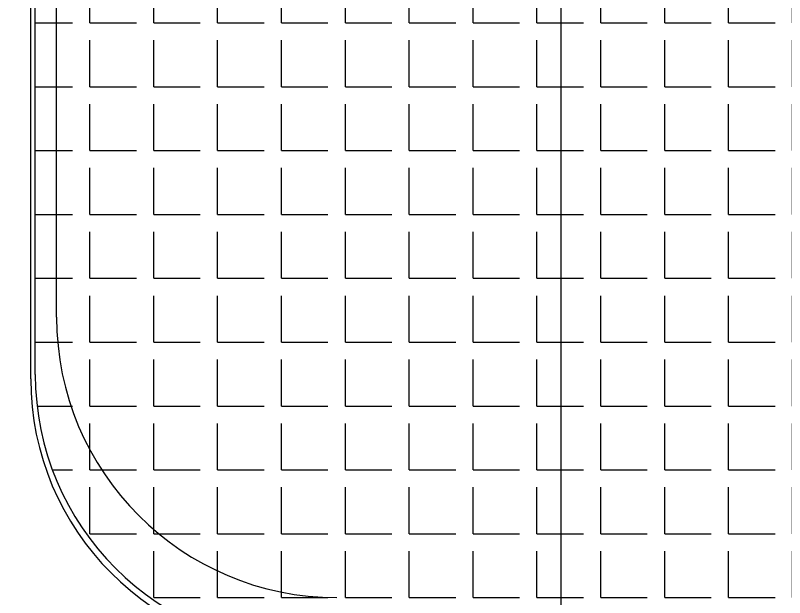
# Model space of a CAD drawing. Header units: millimetres. Extents: x 1134 to 2451, y -9 to 375.
# Drawn here: x 1655.1 to 1680.34, y 282.89 to 302 of the extents above; entities that cross this region are included whole.
import ezdxf
from ezdxf.lldxf.tags import DXFTag

# ---------------------------------------------------------------- set-up
doc = ezdxf.new("R2010")
doc.units = ezdxf.units.MM
doc.layers.get('Defpoints').update_dxf_attribs({"lineweight": 5})
for name, color, linetype, lineweight in [('DIM', 3, 'Continuous', 5), ('ITO', 2, 'Continuous', 5), ('TAPE-Form', 32, 'Continuous', 5)]:
    doc.layers.add(name, color=color, linetype=linetype, lineweight=lineweight)
doc.styles.add('RD', font='ROMAND.shx', dxfattribs={"width": 0.8})
tags = doc.linetypes.add('CENTER', pattern=[0.6, 0.375, -0.075, 0.075, -0.075]).pattern_tags.tags
tags[10:11] = [DXFTag(74, 4), DXFTag(75, 0), DXFTag(340, '0'), DXFTag(46, 1.0), DXFTag(50, 0.0), DXFTag(44, 0.0), DXFTag(45, 0.0)]
tags[8:9] = [DXFTag(74, 4), DXFTag(75, 0), DXFTag(340, '0'), DXFTag(46, 1.0), DXFTag(50, 0.0), DXFTag(44, 0.0), DXFTag(45, 0.0)]
tags[6:7] = [DXFTag(74, 4), DXFTag(75, 0), DXFTag(340, '0'), DXFTag(46, 1.0), DXFTag(50, 0.0), DXFTag(44, 0.0), DXFTag(45, 0.0)]
tags[4:5] = [DXFTag(74, 4), DXFTag(75, 0), DXFTag(340, '0'), DXFTag(46, 1.0), DXFTag(50, 0.0), DXFTag(44, 0.0), DXFTag(45, 0.0)]
doc.dimstyles.new('DIM', dxfattribs={"dimtxt": 1.5, "dimasz": 0.8, "dimexe": 0, "dimexo": 0.5, "dimgap": 0.11, "dimtad": 0, "dimzin": 1, "dimdsep": 46, "dimtxsty": 'RD', "dimcen": 0, "dimclrd": 256, "dimclre": 256, "dimclrt": 256, "dimadec": 0, "dimazin": 0, "dimtm": 1e-09, "dimtfac": 1, "dimtofl": 0, "dimtmove": 0, "dimatfit": 3, "dimfxl": 0, "dimlwe": -1, "dimarcsym": 0})

# ---------------------------------------------------------------- blocks, each defined once
blk = doc.blocks.new('*D51')
at = {"layer": 'Defpoints', "color": 0, "lineweight": 5, "transparency": 16777216}
for p in [(1672.993, 324.054), (1649.988, 281.219), (1667.149, 281.219)]:
    blk.add_point(p, dxfattribs=at)
at = {"layer": 'DIM', "lineweight": 5, "transparency": 16777216}
for p, q in [((1672.493, 324.054), (1649.988, 324.054)), ((1649.988, 323.254), (1649.988, 311.677)), ((1649.988, 282.019), (1649.988, 295.628)), ((1666.649, 281.219), (1649.988, 281.219))]:
    blk.add_line(p, q, dxfattribs=at)
for points in [[(1649.855, 323.254), (1650.121, 323.254), (1649.988, 324.054)], [(1649.855, 282.019), (1650.121, 282.019), (1649.988, 281.219)]]:
    blk.add_solid(points, dxfattribs=at)
at = {"layer": 'DIM', "lineweight": 5, "transparency": 16777216, "insert": (1649.988, 303.652), "char_height": 1.5, "attachment_point": 5, "rotation": 90, "style": 'RD'}
blk.add_mtext('42.84±0.3(Foam)', dxfattribs=at)
blk = doc.blocks.new('R213NRK-001-PNL-V01-C')
at = {"layer": 'ITO', "color": 1, "linetype": 'CENTER', "lineweight": 5}
blk.add_line((471.1, 314.795), (471.1, 262.787), dxfattribs=at)
at = {"layer": 'ITO', "lineweight": 5}
blk.add_line((453.706, 275.711), (453.706, 301.426), dxfattribs=at)
at = {"layer": 'ITO', "color": 1, "linetype": 'CENTER', "lineweight": 0}
blk.add_line((454.556, 277.735), (454.556, 299.846), dxfattribs=at)
blk.add_arc((463.756, 277.735), 9.2, 180, 270, dxfattribs=at)
at = {"layer": 'ITO', "lineweight": 5}
blk.add_arc((462.706, 275.711), 9, 180, 270, dxfattribs=at)
blk = doc.blocks.new('R213NRK-001-Form-V01-A')
at = {"layer": 'TAPE-Form', "lineweight": 5}
h = blk.add_hatch(dxfattribs=at)
h.set_pattern_fill('ANGLE', color=256, scale=0.3)
h.set_pattern_definition([(0, (0, 0), (0, 2.0955), [1.524, -0.5715]), (90, (0, 0), (-2.0955, 1e-16), [1.524, -0.5715])])
h.paths.add_polyline_path([(893.211, 302.412, 0.414214), (884.811, 310.812), (867.124, 310.812, 0.414214), (858.724, 302.412), (858.724, 276.976, 0.414214), (867.724, 267.976), (884.211, 267.976, 0.414214), (893.211, 276.976)])
at = {"layer": 'TAPE-Form', "color": 32, "lineweight": 5}
blk.add_line((858.724, 276.976), (858.724, 302.412), dxfattribs=at)
blk.add_arc((867.724, 276.976), 9, 180, 270, dxfattribs=at)

msp = doc.modelspace()

# ---------------------------------------------------------------- block references
at = {"layer": 'ITO', "lineweight": 5}
msp.add_blockref('R213NRK-001-PNL-V01-C', (1201.8928, 14.3582), dxfattribs=at)
at = {"layer": 'TAPE-Form', "lineweight": 5}
msp.add_blockref('R213NRK-001-Form-V01-A', (797.0247, 13.2423), dxfattribs=at)

# ---------------------------------------------------------------- dimensions: what is measured, and where the dimension line sits
at = {"layer": 'DIM', "lineweight": 5}
dim = msp.add_linear_dim(base=(1649.9879, 281.2185), p1=(1672.9926, 324.0545), p2=(1667.149, 281.2185), angle=90, text='<>(Foam)', dimstyle='DIM', override={"dimtol": 1, "dimtp": 0.3, "dimtm": 0.3, "dimfxl": 0.8, "dimlwd": 5, "dimlwe": 5, "dimarcsym": 1}, dxfattribs=at)
dim.commit()
dim.dimension.update_dxf_attribs({"geometry": '*D51', "text_midpoint": (1649.9879, 303.6523), "dimtype": 160})

doc.saveas('drawing.dxf')
